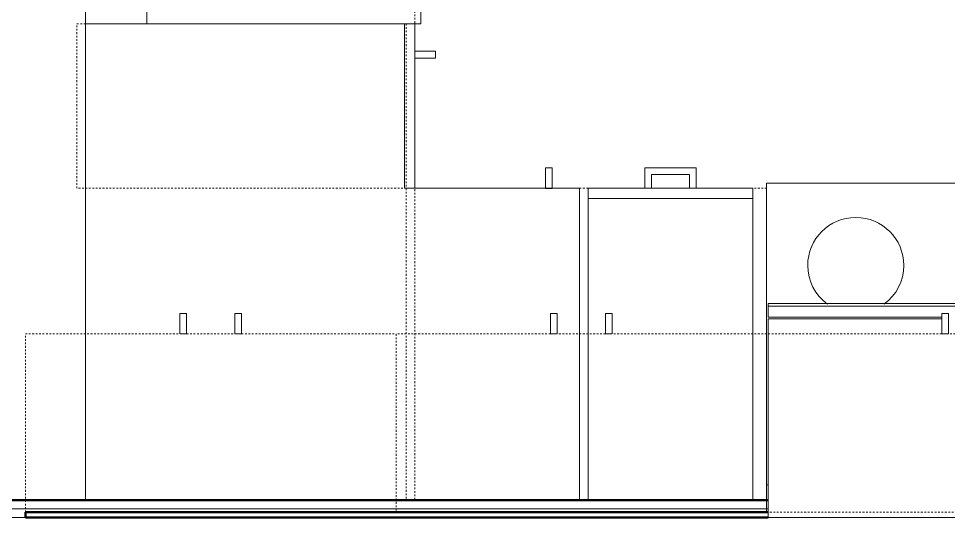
# Model space of a CAD drawing. Header units: inches. Extents: x -4217 to -1814, y 9706 to 12425.
# Drawn here: x -3609.8 to -3542, y 10553.2 to 10589.6 of the extents above; entities that cross this region are included whole.
import ezdxf

# ---------------------------------------------------------------- set-up
doc = ezdxf.new("R2010")
doc.units = ezdxf.units.IN
doc.header["$MEASUREMENT"] = 0
doc.linetypes.add('Dash', pattern=[0.25, 0.125, -0.125])
for name, color, linetype, lineweight in [('A-WALL', 113, 'Continuous', 13), ('A-WALL-3', 10, 'Continuous', 50), ('A-WALL-4', 50, 'Continuous', 13), ('I-WALL-3', 2, 'Continuous', 50), ('P-SANR-FIXT-2', 250, 'Continuous', 9), ('Q-CASE-3', 250, 'Continuous', 9), ('Q-CASE-4', 250, 'Dash', 9), ('Q-CASE-HDLN-1', 250, 'Dash', 9), ('Q-SPCQ-1', 250, 'Continuous', 9)]:
    doc.layers.add(name, color=color, linetype=linetype, lineweight=lineweight)

msp = doc.modelspace()

# ---------------------------------------------------------------- linework, layer by layer
at = {"layer": 'A-WALL'}
for p, q in [((-3555.18063, 10553.8144), (-3745.41204, 10553.8144)), ((-3555.18063, 10553.1894), (-3745.41204, 10553.1894))]:
    msp.add_line(p, q, dxfattribs=at)
at = {"layer": 'A-WALL-3'}
for p, q in [((-3555.18063, 10553.5644), (-3609.29874, 10553.5644)), ((-3609.29874, 10553.5644), (-3609.29874, 10553.1894)), ((-3609.29874, 10553.1894), (-3555.18063, 10553.1894))]:
    msp.add_line(p, q, dxfattribs=at)
at = {"layer": 'A-WALL-4'}
msp.add_line((-3604.92374, 10661.7894), (-3604.92374, 10554.4394), dxfattribs=at)
at = {"layer": 'I-WALL-3'}
msp.add_line((-3555.18063, 10554.4394), (-3745.41204, 10554.4394), dxfattribs=at)
at = {"layer": 'P-SANR-FIXT-2'}
for p, q in [((-3580.50079, 10589.1894), (-3580.50079, 10622.1894)), ((-3600.45661, 10605.10207), (-3600.45661, 10589.1894)), ((-3600.45661, 10589.1894), (-3580.50079, 10589.1894))]:
    msp.add_line(p, q, dxfattribs=at)
at = {"layer": 'Q-CASE-3'}
for p, q in [((-3604.92374, 10589.1894), (-3600.45661, 10589.1894)), ((-3604.92374, 10589.1894), (-3600.45661, 10589.1894)), ((-3604.92374, 10589.1894), (-3580.92374, 10589.1894)), ((-3604.92374, 10554.4394), (-3604.92374, 10589.1894)), ((-3581.67374, 10589.1894), (-3581.67374, 10577.1894)), ((-3580.92374, 10589.1894), (-3580.92374, 10577.1894)), ((-3580.92374, 10586.6894), (-3580.92374, 10587.17784)), ((-3579.42448, 10587.17784), (-3580.92374, 10587.17784)), ((-3580.92374, 10586.6894), (-3579.42448, 10586.6894)), ((-3579.42448, 10586.6894), (-3579.42448, 10587.17784)), ((-3570.92374, 10578.68459), (-3571.41218, 10578.68459)), ((-3571.41218, 10578.68459), (-3571.41218, 10577.18534)), ((-3570.92374, 10577.18534), (-3570.92374, 10578.68459)), ((-3560.42374, 10578.6894), (-3564.17374, 10578.6894)), ((-3564.17374, 10578.6894), (-3564.17374, 10577.1894)), ((-3560.42374, 10577.1894), (-3560.42374, 10578.6894)), ((-3563.67436, 10577.1894), (-3563.67436, 10578.19002)), ((-3563.67436, 10578.19002), (-3560.92311, 10578.19002)), ((-3560.92311, 10578.19002), (-3560.92311, 10577.1894)), ((-3581.67374, 10577.1894), (-3568.92374, 10577.1894)), ((-3581.67374, 10577.1894), (-3580.92374, 10577.1894)), ((-3580.92374, 10577.1894), (-3568.92374, 10577.1894)), ((-3570.92374, 10577.18534), (-3571.41218, 10577.18534)), ((-3568.92374, 10577.1894), (-3568.92374, 10554.4394)), ((-3568.29874, 10577.1894), (-3556.29874, 10577.1894)), ((-3568.29874, 10576.4394), (-3568.29874, 10577.1894)), ((-3563.67436, 10577.1894), (-3564.17374, 10577.1894)), ((-3560.92311, 10577.1894), (-3560.42374, 10577.1894)), ((-3556.29874, 10577.1894), (-3556.29874, 10576.4394)), ((-3556.29874, 10576.4394), (-3568.29874, 10576.4394)), ((-3568.29874, 10576.4394), (-3568.29874, 10554.4394)), ((-3556.29874, 10554.4394), (-3556.29874, 10576.4394)), ((-3525.29874, 10568.78874), (-3555.18063, 10568.78874)), ((-3555.18063, 10568.5831), (-3555.18063, 10568.78874)), ((-3555.18063, 10567.7957), (-3555.18063, 10568.5831)), ((-3525.29874, 10568.5831), (-3555.18063, 10568.5831)), ((-3597.56029, 10568.06365), (-3598.04874, 10568.06365)), ((-3598.04874, 10568.06365), (-3598.04874, 10566.5644)), ((-3597.56029, 10566.5644), (-3597.56029, 10568.06365)), ((-3593.56029, 10568.06365), (-3594.04874, 10568.06365)), ((-3594.04874, 10568.06365), (-3594.04874, 10566.5644)), ((-3593.56029, 10566.5644), (-3593.56029, 10568.06365)), ((-3570.54874, 10568.06365), (-3571.03718, 10568.06365)), ((-3571.03718, 10568.06365), (-3571.03718, 10566.5644)), ((-3570.54874, 10566.5644), (-3570.54874, 10568.06365)), ((-3566.54874, 10568.06365), (-3567.03718, 10568.06365)), ((-3567.03718, 10568.06365), (-3567.03718, 10566.5644)), ((-3566.54874, 10566.5644), (-3566.54874, 10568.06365)), ((-3542.53718, 10567.7957), (-3555.18063, 10567.7957)), ((-3555.18063, 10553.1894), (-3555.18063, 10567.67759)), ((-3555.18063, 10567.67759), (-3542.53718, 10567.67759)), ((-3542.04874, 10568.06365), (-3542.53718, 10568.06365)), ((-3542.53718, 10568.06365), (-3542.53718, 10566.5644)), ((-3542.04874, 10566.5644), (-3542.04874, 10568.06365)), ((-3597.56029, 10566.5644), (-3598.04874, 10566.5644)), ((-3593.56029, 10566.5644), (-3594.04874, 10566.5644)), ((-3570.54874, 10566.5644), (-3571.03718, 10566.5644)), ((-3566.54874, 10566.5644), (-3567.03718, 10566.5644)), ((-3542.04874, 10566.5644), (-3542.53718, 10566.5644)), ((-3555.18063, 10553.1894), (-3525.29874, 10553.1894))]:
    msp.add_line(p, q, dxfattribs=at)
at = {"layer": 'Q-CASE-4'}
for p, q in [((-3605.54874, 10577.1894), (-3605.54874, 10589.1894)), ((-3605.54874, 10589.1894), (-3581.54874, 10589.1894)), ((-3581.54874, 10589.1894), (-3581.54874, 10577.1894)), ((-3581.54874, 10577.1894), (-3605.54874, 10577.1894)), ((-3609.29874, 10553.5644), (-3609.29874, 10566.5644)), ((-3609.29874, 10566.5644), (-3582.29874, 10566.5644)), ((-3582.29874, 10566.5644), (-3582.29874, 10553.5644)), ((-3555.29874, 10566.5644), (-3582.29874, 10566.5644)), ((-3582.29874, 10566.5644), (-3582.29874, 10553.5644)), ((-3555.29874, 10566.5644), (-3555.29874, 10553.5644)), ((-3525.29874, 10566.5644), (-3555.29874, 10566.5644)), ((-3555.29874, 10553.5644), (-3555.29874, 10566.5644)), ((-3582.29874, 10553.5644), (-3609.29874, 10553.5644)), ((-3582.29874, 10553.5644), (-3555.29874, 10553.5644)), ((-3555.29874, 10553.5644), (-3525.29874, 10553.5644))]:
    msp.add_line(p, q, dxfattribs=at)
at = {"layer": 'Q-CASE-HDLN-1'}
for p, q in [((-3580.92374, 10667.6144), (-3580.92374, 10554.4394)), ((-3581.54874, 10577.1894), (-3581.54874, 10554.4394)), ((-3555.29874, 10577.1894), (-3581.54874, 10577.1894))]:
    msp.add_line(p, q, dxfattribs=at)
at = {"layer": 'Q-SPCQ-1'}
for p, q in [((-3555.29874, 10577.5644), (-3525.29874, 10577.5644)), ((-3555.29874, 10554.4394), (-3555.29874, 10577.5644)), ((-3555.29874, 10555.5644), (-3555.18063, 10555.5644))]:
    msp.add_line(p, q, dxfattribs=at)
for start, end in [(0, 180), (180, 233.9798731), (305.9646846, 0)]:
    msp.add_arc((-3548.79874, 10571.5644), 3.5, start, end, dxfattribs=at)

doc.saveas('drawing.dxf')
